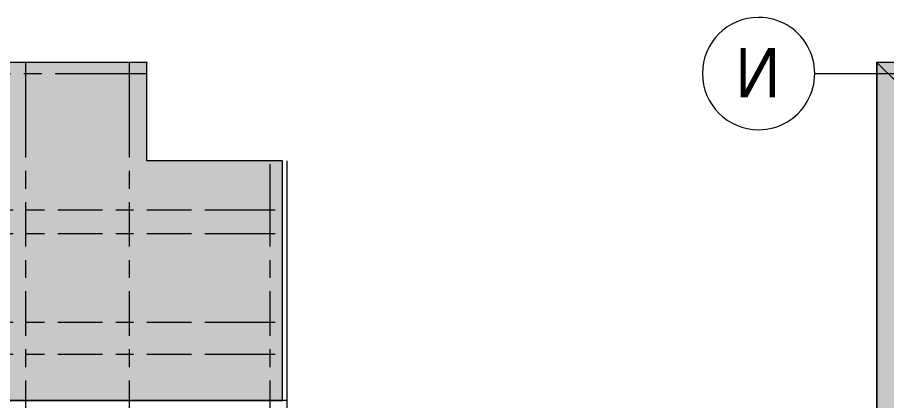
# Model space of a CAD drawing. Header units: millimetres. Extents: x -5507 to 191320, y -8553 to 29000.
# Drawn here: x 29311 to 60276, y 15351 to 29000 of the extents above; entities that cross this region are included whole.
import ezdxf

# ---------------------------------------------------------------- set-up
doc = ezdxf.new("R2010")
doc.units = ezdxf.units.MM
doc.linetypes.add('Осевая', pattern=[3175, 635, -476.25, 1587.5, -476.25])
for name, color, linetype, lineweight in [('A-DETL', 7, 'Continuous', 9), ('A-DETL-2', 7, 'Continuous', 5), ('A-DETL-GENF', 7, 'Continuous', 9), ('A-GENM', 7, 'Continuous', 9), ('A-GENM-1', 7, 'Continuous', 5), ('Оси', 7, 'Continuous', 9), ('Оси-1', 7, 'Continuous', 20), ('Оси-2', 7, 'Осевая', 9)]:
    doc.layers.add(name, color=color, linetype=linetype, lineweight=lineweight)
for name, color, linetype, lineweight, true_color in [('A-DETL-GENF-1', 7, 'Continuous', 9, 0xd4d4d4), ('A-GENM-2', 7, 'Continuous', 5, 0x737373), ('A-WALL-FNSH-1', 7, 'Continuous', 9, 0x3c3c3c), ('A-WALL-FNSH-2', 7, 'Continuous', 13, 0x3c3c3c)]:
    doc.layers.add(name, color=color, linetype=linetype, lineweight=lineweight, true_color=true_color)
doc.layers.add('A-DETL-GENF-4', color=7, linetype='Continuous', lineweight=9, true_color=0xc0c0c0, transparency=0.4)
doc.styles.add('Arial_1', font='arial.ttf', dxfattribs={"width": 0.9, "height": 1750})

# ---------------------------------------------------------------- blocks, each defined once
blk = doc.blocks.new('парапет1 - парапет-18629556-План потолков с обозначением видов отделки и геометрии 3 этажа в осях 1-12')
at = {"layer": 'A-GENM'}
for p, q in [((-2411, 27400), (33928, 27400)), ((33928, 27400), (33926, 27398)), ((33928, 27400), (33928, 27398))]:
    blk.add_line(p, q, dxfattribs=at)
blk.add_open_spline([(33926, 27398), (33927, 27399), (33927, 27399), (33927, 27399), (33928, 27400), (33928, 27400), (33928, 27400)], degree=3, knots=[0.6666667, 0.6666667, 0.6666667, 0.6666667, 0.7222222, 0.7777778, 0.8888889, 1, 1, 1, 1], dxfattribs=at)
blk = doc.blocks.new('DET_L_Линия разрыва - М100-30696564-План потолков с обозначением видов отделки и геометрии 3 этажа в осях 1-12')
at = {"layer": 'A-DETL-GENF'}
for p, q in [((11784, 0), (0, 0)), ((11934, 300), (11784, 0)), ((12172, -175), (11934, 300)), ((12384, 0), (12296, -175)), ((24168, 0), (12384, 0))]:
    blk.add_line(p, q, dxfattribs=at)
blk = doc.blocks.new('парапет1 - парапет-18629556-3_5_1_птичка')
at = {"layer": 'A-GENM-1'}
for p, q in [((-2411, 27400), (33928, 27400)), ((-2411, 14773), (-2411, 27400))]:
    blk.add_line(p, q, dxfattribs=at)
at = {"layer": 'A-GENM-2'}
blk.add_line((-2409, 27398), (-1702, 26691), dxfattribs=at)
blk = doc.blocks.new('Ось сетки - D8-29747960-3_5_1_птичка')
at = {"layer": 'Оси-1'}
for start, end in [(360, 180), (180, 360)]:
    blk.add_arc((0, 0), 4, start, end, dxfattribs=at)

msp = doc.modelspace()

# ---------------------------------------------------------------- hatches: boundary and pattern name
at = {"layer": 'A-DETL-GENF-1'}
msp.add_hatch(color=256, dxfattribs=at).paths.add_polyline_path([(-268, 14774.9), (-268, 15358), (38760, 15358), (38760, 23888.3), (33928.1, 23888.3), (33928.1, 27398.1), (-2409.1, 27398.1), (-2409.1, 14774.9), (-1607.1, 14774.9)])
at = {"layer": 'A-DETL-GENF-4'}
msp.add_hatch(color=256, dxfattribs=at).paths.add_polyline_path([(61411.3, 14774.9), (62072, 14774.9), (62072, 15358), (101100, 15358), (101100, 23888.3), (96268.1, 23888.3), (96268.1, 27398.1), (59930.9, 27398.1), (59930.9, 14774.9), (60945.3, 14774.9)])

# ---------------------------------------------------------------- linework, layer by layer
at = {"layer": 'A-DETL'}
for p, q in [((33928.1, 27398.1), (-2409.1, 27398.1)), ((33928.1, 23888.3), (33928.1, 27398.1)), ((38760, 23888.3), (33928.1, 23888.3)), ((38760, 15358), (38760, 23888.3)), ((-268, 15358), (38760, 15358))]:
    msp.add_line(p, q, dxfattribs=at)
at = {"layer": 'A-DETL-2'}
for p, q in [((96268.1, 27398.1), (59930.9, 27398.1)), ((59930.9, 27398.1), (59930.9, 14774.9))]:
    msp.add_line(p, q, dxfattribs=at)
at = {"layer": 'A-WALL-FNSH-1'}
msp.add_line((38907.7, 15358), (38760, 15358), dxfattribs=at)
at = {"layer": 'A-WALL-FNSH-2'}
msp.add_line((38907.7, 15353), (-263, 15353), dxfattribs=at)
at = {"layer": 'Оси'}
for p, q in [((29610, 24898.1), (29610, 27398.1)), ((33310, 24898.1), (33310, 27398.1)), ((31428.1, 27000), (33928.1, 27000)), ((57715.7, 27000), (70215.7, 27000)), ((38310, 21277.7), (38310, 23777.7)), ((35990, 22150), (38490, 22150)), ((35990, 21300), (38490, 21300)), ((35990, 18150), (38490, 18150)), ((35990, 17000), (38490, 17000))]:
    msp.add_line(p, q, dxfattribs=at)
at = {"layer": 'Оси-2'}
for p, q in [((-2206.6, 27000), (31428.1, 27000)), ((29610, 673.4), (29610, 24898.1)), ((33310, 673.4), (33310, 24898.1)), ((-2109.8, 22150), (35990, 22150)), ((-2109.8, 21300), (35990, 21300)), ((38310, 673.4), (38310, 21277.7)), ((-2109.8, 18150), (35990, 18150)), ((-2109.8, 17000), (35990, 17000))]:
    msp.add_line(p, q, dxfattribs=at)

# ---------------------------------------------------------------- block references
at = {"layer": 'A-DETL-GENF', "rotation": 90.00000000000031}
msp.add_blockref('DET_L_Линия разрыва - М100-30696564-План потолков с обозначением видов отделки и геометрии 3 этажа в осях 1-12', (38907.7, -280), dxfattribs=at)
at = {"layer": 'A-GENM'}
msp.add_blockref('парапет1 - парапет-18629556-План потолков с обозначением видов отделки и геометрии 3 этажа в осях 1-12', (0, 0), dxfattribs=at)
at = {"layer": 'A-GENM-1'}
msp.add_blockref('парапет1 - парапет-18629556-3_5_1_птичка', (62340, 0), dxfattribs=at)
at = {"layer": 'Оси-1', "xscale": 499.9999999999995, "yscale": 499.9999999999995, "zscale": 499.9999999999995, "rotation": 269.9999999999995}
msp.add_blockref('Ось сетки - D8-29747960-3_5_1_птичка', (55715.7, 27000), dxfattribs=at)

# ---------------------------------------------------------------- texts
at = {"layer": 'Оси', "insert": (54893.3, 27905.2), "char_height": 1750, "width": 1948.101, "attachment_point": 1, "style": 'Arial_1'}
msp.add_mtext('\\fArial|b0|i0|c204|p34|;\\W.9;И', dxfattribs=at)

doc.saveas('drawing.dxf')
